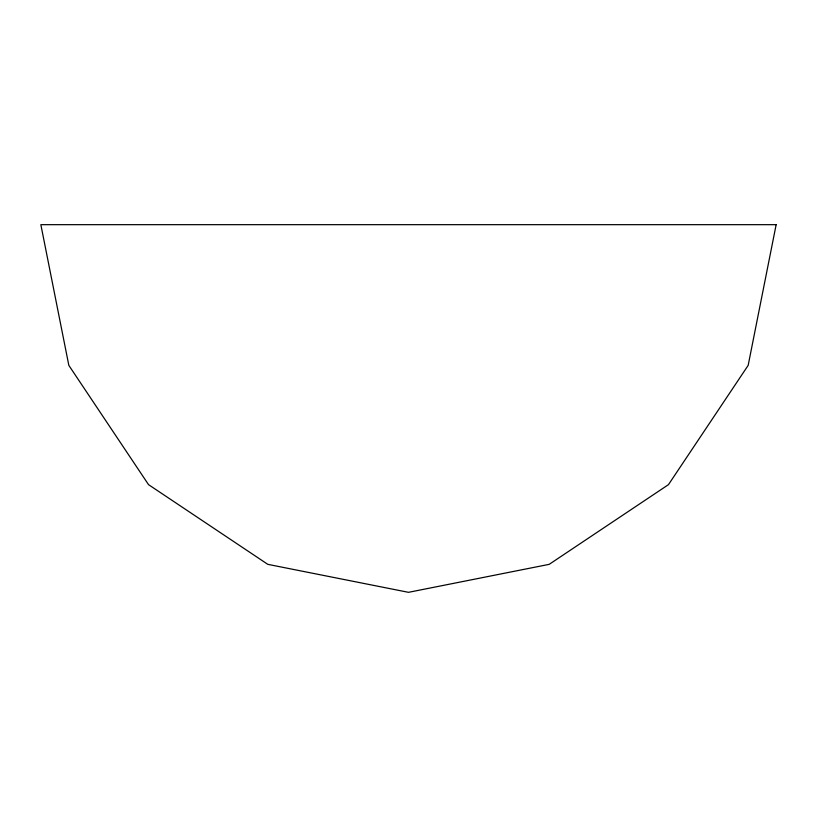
<?xml version="1.0" encoding="UTF-8"?>
<svg xmlns="http://www.w3.org/2000/svg" width="817" height="817" viewBox="0 0 817 817"><rect width="100%" height="100%" fill="white"/><g stroke="black" fill="none" stroke-linecap="round" stroke-linejoin="round"><path stroke-width="1.23" d="M776.15 224.675L748.168 365.373L668.469 484.644L549.198 564.343L408.5 592.325L267.802 564.343L148.531 484.644L68.832 365.373L40.85 224.675L776.15 224.675"/></g></svg>
